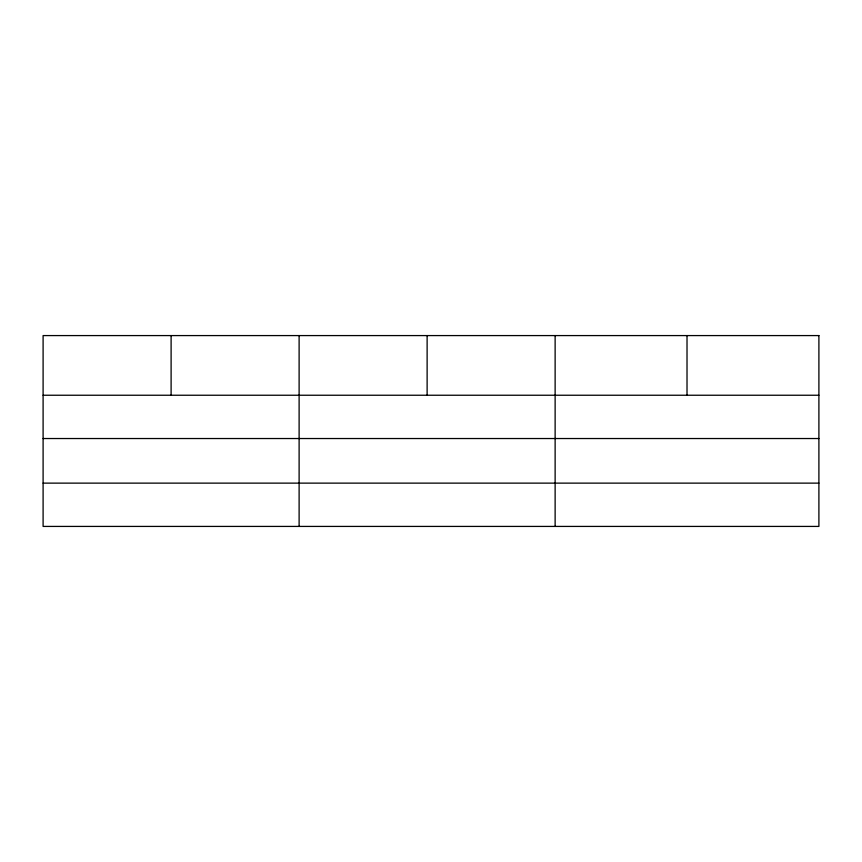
<?xml version="1.0" encoding="UTF-8"?>
<svg xmlns="http://www.w3.org/2000/svg" width="862" height="862" viewBox="0 0 862 862"><rect width="100%" height="100%" fill="white"/><g stroke="black" fill="none" stroke-linecap="round" stroke-linejoin="round"><path stroke-width="1.29" d="M43.1 395.238L818.9 395.238M43.1 438.532L818.9 438.532M43.1 483.129L818.9 483.129M687.014 335.577L687.014 395.238M555.128 335.577L555.128 526.423M427.121 335.577L427.121 395.238M299.114 335.577L299.114 526.423M171.107 335.577L171.107 395.238M818.9 335.577L43.1 335.577L43.1 526.423L818.9 526.423L818.9 335.577"/></g></svg>
